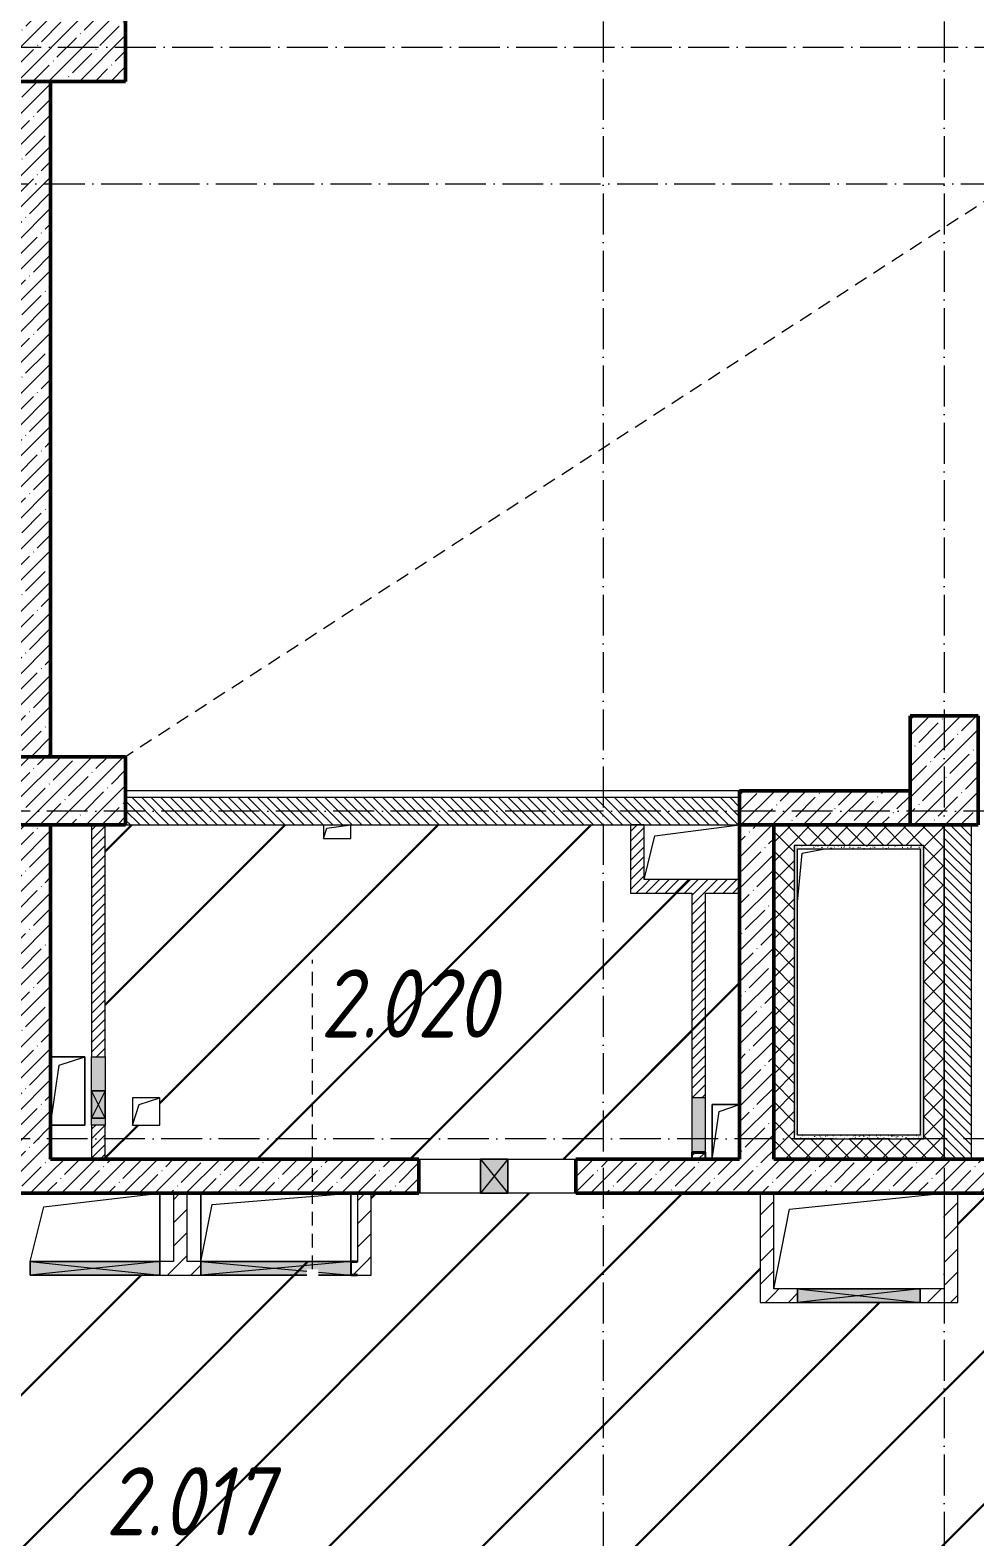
# Model space of a CAD drawing. Header units: millimetres. Extents: x -17017 to 628417, y -109036 to 199237.
# Drawn here: x 566868 to 573793, y 155446 to 166490 of the extents above; entities that cross this region are included whole.
import ezdxf

# ---------------------------------------------------------------- set-up
doc = ezdxf.new("R2010")
doc.units = ezdxf.units.MM
doc.linetypes.add('200_ШТРИХ_ш1п0_6_', pattern=[160, 100, -60])
doc.linetypes.add('50_200_ШТРИХ_1Т_ш5_п1_п1_', pattern=[700, 500, -100, 0, -100])
for name, color, linetype, lineweight in [('3.1) ЖБ окна 1.2 м', 102, 'Continuous', 30), ('A-DETL-____-OTLN-3', 7, '200_ШТРИХ_ш1п0_6_', 9), ('A-DETL-GENF-OTLN', 7, 'Continuous', 9), ('A-FLOR-____-OTLN', 7, 'Continuous', 9), ('A-GENM-____-MCUT', 7, 'Continuous', 25), ('A-GENM-____-OTLN', 7, 'Continuous', 9), ('A-GENM-____-OTLN-1', 7, 'Continuous', 25), ('A-GLAZ-____-OTLN', 7, 'Continuous', 9), ('A-WALL-____-MCUT', 7, 'Continuous', 13), ('A-WALL-____-MCUT-1', 7, 'Continuous', 9), ('A-WALL-____-MCUT-2', 7, 'Continuous', 50), ('A-WALL-____-OTLN', 7, 'Continuous', 9), ('A-WALL-____-PATT-1', 7, 'Continuous', 9), ('A-WALL-FNSH-MCUT-1', 7, 'Continuous', 9), ('S-COLS-____-MCUT', 7, 'Continuous', 50), ('S-COLS-____-OTLN', 7, 'Continuous', 9), ('S-GRID-____-OTLN-1', 7, '50_200_ШТРИХ_1Т_ш5_п1_п1_', 9), ('Марки помещений', 7, 'Continuous', 9), ('стяжа', 7, 'Continuous', 30)]:
    doc.layers.add(name, color=color, linetype=linetype, lineweight=lineweight)
for name, color, linetype, lineweight, true_color in [('A-DETL-GENF-OTLN-3', 9, 'Continuous', 9, 0x808080), ('A-DETL-GENF-OTLN-4', 9, '200_ШТРИХ_ш1п0_6_', 9, 0x808080), ('A-GLAZ-____-OTLN-1', 7, 'Continuous', 9, 0xc0c0c0), ('A-WALL-____-PATT-2', 7, 'Continuous', 9, 0x787878)]:
    doc.layers.add(name, color=color, linetype=linetype, lineweight=lineweight, true_color=true_color)
doc.styles.add('ISOCPEUR_I_2', font='isocpeui.ttf', dxfattribs={"width": 0.85, "height": 2.3})
pattern_1 = [(45, (473308.1, 27070.75), (-561.266, 561.266), [])]
pattern_2 = [(45, (516567.8, 90784.41), (-35.35534, 35.35534), [])]
pattern_3 = [(45, (516567.8, 90784.41), (-114.04925, 114.04925), []), (45, (516681.85, 90784.41), (-114.04925, 114.04925), [201.612, -40.322, 3.353, -36.97])]
pattern_4 = [(135, (516567.8, 90784.41), (-35.35534, -35.35534), [])]
pattern_5 = [(0, (516567.798, 90784.408), (81.28, 20.32), [3.353, -57.607, 3.353, -57.607, -325.12]), (0, (516567.798, 90784.408), (81.28, 20.32), [-121.92, 3.353, -118.567, 3.353, -57.607, -142.24]), (0, (516567.798, 90784.408), (81.28, 20.32), [-304.8, 3.353, -37.287, 3.353, -98.247]), (120, (516598.278, 90794.568), (-58.237636, 60.230545), [3.353, -57.607, 3.353, -57.607, -325.12]), (120, (516598.278, 90794.568), (-58.237636, 60.230545), [-121.92, 3.353, -118.567, 3.353, -57.607, -142.24]), (120, (516598.278, 90794.568), (-58.237636, 60.230545), [-304.8, 3.353, -37.287, 3.353, -98.247]), (240, (516608.438, 90835.208), (-23.042364, -80.550545), [3.353, -57.607, 3.353, -57.607, -325.12]), (240, (516608.438, 90835.208), (-23.042364, -80.550545), [-121.92, 3.353, -118.567, 3.353, -57.607, -142.24]), (240, (516608.438, 90835.208), (-23.042364, -80.550545), [-304.8, 3.353, -37.287, 3.353, -98.247])]
pattern_6 = [(45, (516567.8, 90784.41), (-70.71068, 70.71068), []), (135, (516567.8, 90784.41), (-70.71068, -70.71068), [])]
pattern_7 = [(45, (516567.8, 90784.41), (-84.85281, 84.85281), [])]

# ---------------------------------------------------------------- blocks, each defined once
blk = doc.blocks.new('BSC_Колонна _Прямоугольная - 500х800-V75-АР1_План отверстий 2 этажа в осях 1-64_Ю-ЯЯ')
at = {"layer": 'S-COLS-____-OTLN'}
h = blk.add_hatch(dxfattribs=at)
h.set_pattern_fill('FP_87', color=256, style=0, pattern_type=2)
h.set_pattern_definition([(315, (-75581.04, 50600), (114.04925, 114.04925), []), (315, (-75581.04, 50485.95), (114.04925, 114.04925), [201.613, -40.323, 3.353, -36.97])])
h.paths.add_polyline_path([(-250, -400), (250, -400), (250, 400), (-250, 400)], flags=0)
at = {"layer": 'S-COLS-____-MCUT'}
for p, q in [((250, 400), (-250, 400)), ((-250, 400), (-250, -400)), ((250, -400), (250, 400)), ((-250, -400), (250, -400))]:
    blk.add_line(p, q, dxfattribs=at)
blk = doc.blocks.new('BSC_Колонна _Прямоугольная - 500х800-V76-АР1_План отверстий 2 этажа в осях 1-64_Ю-ЯЯ')
at = {"layer": 'S-COLS-____-OTLN'}
h = blk.add_hatch(dxfattribs=at)
h.set_pattern_fill('FP_88', color=256, style=0, pattern_type=2)
h.set_pattern_definition([(315, (-70131.04, 50600), (114.04925, 114.04925), []), (315, (-70131.04, 50485.95), (114.04925, 114.04925), [201.613, -40.323, 3.353, -36.97])])
h.paths.add_polyline_path([(-250, -400), (250, -400), (250, 400), (-250, 400)], flags=0)
at = {"layer": 'S-COLS-____-MCUT'}
for p, q in [((250, 400), (-250, 400)), ((-250, 400), (-250, -400)), ((250, -400), (250, 400)), ((-250, -400), (250, -400))]:
    blk.add_line(p, q, dxfattribs=at)
blk = doc.blocks.new('BSC_Колонна _Прямоугольная - 500х800-V86-АР1_План отверстий 2 этажа в осях 1-64_Ю-ЯЯ')
at = {"layer": 'S-COLS-____-OTLN'}
h = blk.add_hatch(dxfattribs=at)
h.set_pattern_fill('FP_99', color=256, style=0, pattern_type=2)
h.set_pattern_definition([(225, (57000, 70281.04), (114.04925, -114.04925), []), (225, (56885.95, 70281.04), (114.04925, -114.04925), [201.613, -40.323, 3.353, -36.97])])
h.paths.add_polyline_path([(-250, 400), (-250, -400), (250, -400), (250, 400)], flags=0)
at = {"layer": 'S-COLS-____-MCUT'}
for p, q in [((250, 400), (-250, 400)), ((-250, 400), (-250, -400)), ((250, -400), (250, 400)), ((-250, -400), (250, -400))]:
    blk.add_line(p, q, dxfattribs=at)
blk = doc.blocks.new('AR_Отверстие Ниша - Лючок-32402213-АР1_План отверстий 2 этажа в осях 1-64_Ю-ЯЯ')
at = {"layer": 'A-GLAZ-____-OTLN'}
h = blk.add_hatch(color=256, dxfattribs=at)
h.paths.add_polyline_path([(250, 50), (200, 50), (200, -50), (250, -50)], flags=0)
h.paths.add_polyline_path([(0, 50), (-250, 50), (-250, -50), (0, -50)], flags=0)
for p, q in [((-250, 50), (0, 50)), ((-250, -50), (-250, 50)), ((200, 50), (250, 50)), ((250, 50), (250, -50)), ((0, -50), (-250, -50)), ((250, -50), (200, -50))]:
    blk.add_line(p, q, dxfattribs=at)
blk = doc.blocks.new('AR_Отверстие Ниша - Лючок-32404098-АР1_План отверстий 2 этажа в осях 1-64_Ю-ЯЯ')
at = {"layer": 'A-GLAZ-____-OTLN'}
blk.add_hatch(color=256, dxfattribs=at).paths.add_polyline_path([(200, -50), (200, 50), (-200, 50), (-200, -50)], flags=0)
for p, q in [((200, 50), (-200, 50)), ((-200, 50), (-200, -50)), ((-200, -50), (200, -50))]:
    blk.add_line(p, q, dxfattribs=at)
blk = doc.blocks.new('154_Фахверк_СКБ_Швеллер - Тип_100_3960_зеркало-29769493-АР1_План отверстий 2 этажа в осях 1-64_Ю-ЯЯ')
at = {"layer": 'A-GENM-____-MCUT'}
for p, q in [((175, 50), (125, 50)), ((125, 50), (125, -50)), ((128, 47), (175, 47)), ((128, -47), (128, 47)), ((175, 47), (175, 50)), ((125, -50), (175, -50)), ((175, -47), (128, -47)), ((175, -50), (175, -47))]:
    blk.add_line(p, q, dxfattribs=at)
blk = doc.blocks.new('AR_Отверстие прямоугольное _в стене_ - AR_Отверстие прямоугольное _в стене__ВК-32402182-АР1_План отверстий 2 этажа в осях 1-64_Ю-ЯЯ')
at = {"layer": 'A-GLAZ-____-OTLN'}
blk.add_hatch(color=256, dxfattribs=at).paths.add_polyline_path([(100, 50), (-100, 50), (-100, -50), (100, -50)], flags=0)
at = {"layer": 'A-DETL-GENF-OTLN'}
for p, q in [((-100, -50), (-100, 50)), ((-100, 50), (100, 50)), ((100, 50), (-100, -50)), ((-100, 50), (100, -50)), ((100, 50), (-100, 50)), ((-100, 50), (-100, -50)), ((100, 50), (100, -50)), ((100, -50), (100, 50)), ((100, -50), (-100, -50)), ((-100, -50), (100, -50))]:
    blk.add_line(p, q, dxfattribs=at)
blk = doc.blocks.new('AR_Отверстие прямоугольное _в плите_ - AR_Отверстие прямоугольное _в плите_-V157-АР1_План отверстий 2 этажа в осях 1-64_Ю-ЯЯ')
at = {"layer": 'A-GENM-____-OTLN'}
for p, q in [((125, 250), (-125, 250)), ((-63, 188), (125, 250)), ((125, -250), (125, 250)), ((-125, -250), (-63, 188)), ((-125, -250), (125, -250))]:
    blk.add_line(p, q, dxfattribs=at)
blk = doc.blocks.new('AR_Отверстие прямоугольное _в плите_ - AR_Отверстие прямоугольное _в плите_-30459207-АР1_План отверстий 2 этажа в осях 1-64_Ю-ЯЯ')
at = {"layer": 'A-GENM-____-OTLN'}
for p, q in [((100, 100), (-100, 100)), ((-100, 100), (-100, -100)), ((-100, -100), (-50, 50)), ((-50, 50), (100, 100)), ((100, -100), (100, 100)), ((-100, -100), (100, -100))]:
    blk.add_line(p, q, dxfattribs=at)
blk = doc.blocks.new('AR_Отверстие прямоугольное _в плите_ - AR_Отверстие прямоугольное _в плите_-V161-АР1_План отверстий 2 этажа в осях 1-64_Ю-ЯЯ')
at = {"layer": 'A-GENM-____-OTLN'}
for p, q in [((100, 200), (-100, 200)), ((-100, 200), (-100, -200)), ((-100, -200), (-50, 150)), ((-50, 150), (100, 200))]:
    blk.add_line(p, q, dxfattribs=at)
blk = doc.blocks.new('AR_Отверстие прямоугольное _в плите_ - AR_Отверстие прямоугольное _в плите_-V176-АР1_План отверстий 2 этажа в осях 1-64_Ю-ЯЯ')
at = {"layer": 'A-GENM-____-OTLN'}
for p, q in [((-100, 50), (-100, -50)), ((-100, -50), (-75, 25)), ((-75, 25), (100, 50)), ((100, -50), (100, 50)), ((-100, -50), (100, -50))]:
    blk.add_line(p, q, dxfattribs=at)
blk = doc.blocks.new('AR_Отверстие прямоугольное _в плите_ - AR_Отверстие прямоугольное _в плите_-30552508-АР1_План отверстий 2 этажа в осях 1-64_Ю-ЯЯ')
at = {"layer": 'A-GENM-____-OTLN'}
for p, q in [((-550, 250), (-550, -250)), ((-467, 167), (550, 250)), ((550, -250), (550, 250)), ((-550, -250), (-467, 167))]:
    blk.add_line(p, q, dxfattribs=at)
blk = doc.blocks.new('AR_Отверстие прямоугольное _в плите_ - AR_Отверстие прямоугольное _в плите_-30552516-АР1_План отверстий 2 этажа в осях 1-64_Ю-ЯЯ')
at = {"layer": 'A-GENM-____-OTLN'}
for p, q in [((-450, 658), (-417, 1017)), ((-417, 1017), (-250, 1050))]:
    blk.add_line(p, q, dxfattribs=at)
blk = doc.blocks.new('AR_Отверстие прямоугольное _в плите_ - AR_Отверстие прямоугольное _в плите_-30552779-АР1_План отверстий 2 этажа в осях 1-64_Ю-ЯЯ')
at = {"layer": 'A-GENM-____-OTLN'}
for p, q in [((-508, 233), (625, 350)), ((-625, -350), (-508, 233))]:
    blk.add_line(p, q, dxfattribs=at)
blk = doc.blocks.new('AR_Отверстие прямоугольное _в плите_ - AR_Отверстие прямоугольное _в плите_-30552525-АР1_План отверстий 2 этажа в осях 1-64_Ю-ЯЯ')
at = {"layer": 'A-GENM-____-OTLN'}
for p, q in [((-350, -200), (-270, 120)), ((-270, 120), (350, 200))]:
    blk.add_line(p, q, dxfattribs=at)
blk = doc.blocks.new('AR_Отверстие прямоугольное _в стене__БезПР - AR_Отверстие прямоугольное _в стене__БезПР-30578456-АР1_План отверстий 2 этажа в осях 1-64_Ю-ЯЯ')
at = {"layer": 'A-GLAZ-____-OTLN-1'}
blk.add_hatch(color=256, dxfattribs=at).paths.add_polyline_path([(100, -125), (100, 125), (-100, 125), (-100, -125)], flags=0)
at = {"layer": 'A-DETL-GENF-OTLN'}
for p, q in [((-100, -125), (-100, 125)), ((-100, 125), (100, 125)), ((100, 125), (-100, -125)), ((-100, 125), (100, -125)), ((100, 125), (-100, 125)), ((-100, 125), (-100, -125)), ((100, 125), (100, -125)), ((100, -125), (100, 125)), ((100, -125), (-100, -125)), ((-100, -125), (100, -125))]:
    blk.add_line(p, q, dxfattribs=at)
at = {"layer": 'A-GLAZ-____-OTLN'}
blk.add_line((100, 125), (-100, 125), dxfattribs=at)
blk = doc.blocks.new('AR_Отверстие прямоугольное _в плите_ - AR_Отверстие прямоугольное _в плите_-30552717-АР1_План отверстий 2 этажа в осях 1-64_Ю-ЯЯ')
at = {"layer": 'A-GENM-____-OTLN'}
for p, q in [((-375, 150), (475, 250)), ((475, -250), (475, 250)), ((-475, -250), (-375, 150))]:
    blk.add_line(p, q, dxfattribs=at)
blk = doc.blocks.new('AR_Отверстие прямоугольное _в стене__БезПР - AR_Отверстие прямоугольное _в стене__БезПР-36428360-АР1_План отверстий 2 этажа в осях 1-64_Ю-ЯЯ')
at = {"layer": 'A-GLAZ-____-OTLN'}
blk.add_hatch(color=256, dxfattribs=at).paths.add_polyline_path([(450, -50), (450, 50), (-450, 50), (-450, -50), (170, -50)], flags=0)
at = {"layer": 'A-DETL-GENF-OTLN'}
for p, q in [((-450, -50), (-450, 50)), ((-450, 50), (450, 50)), ((450, 50), (-450, -50)), ((-450, 50), (450, -50)), ((450, 50), (-450, 50)), ((-450, 50), (-450, -50)), ((450, 50), (450, -50)), ((450, -50), (450, 50)), ((450, -50), (-450, -50)), ((-450, -50), (450, -50))]:
    blk.add_line(p, q, dxfattribs=at)
at = {"layer": 'A-GLAZ-____-OTLN'}
blk.add_line((450, 50), (-450, 50), dxfattribs=at)
blk = doc.blocks.new('AR_Отверстие прямоугольное _в стене__БезПР - AR_Отверстие прямоугольное _в стене__БезПР-36428547-АР1_План отверстий 2 этажа в осях 1-64_Ю-ЯЯ')
at = {"layer": 'A-GLAZ-____-OTLN'}
blk.add_hatch(color=256, dxfattribs=at).paths.add_polyline_path([(475, -50), (475, 50), (-475, 50), (-475, -50)], flags=0)
at = {"layer": 'A-DETL-GENF-OTLN'}
for p, q in [((-475, -50), (-475, 50)), ((-475, 50), (475, 50)), ((475, 50), (-475, -50)), ((-475, 50), (475, -50)), ((475, 50), (-475, 50)), ((-475, 50), (-475, -50)), ((475, 50), (475, -50)), ((475, -50), (475, 50)), ((475, -50), (-475, -50)), ((-475, -50), (475, -50))]:
    blk.add_line(p, q, dxfattribs=at)
at = {"layer": 'A-GLAZ-____-OTLN'}
blk.add_line((475, 50), (-475, 50), dxfattribs=at)
blk = doc.blocks.new('154_Фахверк_СКБ_Швеллер - Тип_100_3960_зеркало-V205-АР1_План отверстий 2 этажа в осях 1-64_Ю-ЯЯ')
at = {"layer": 'A-GENM-____-MCUT'}
for p, q in [((175, 50), (125, 50)), ((128, 47), (175, 47)), ((128, -47), (128, 47)), ((175, 47), (175, 50)), ((125, -50), (175, -50)), ((175, -47), (128, -47)), ((175, -50), (175, -47))]:
    blk.add_line(p, q, dxfattribs=at)
blk = doc.blocks.new('AR_Отверстие прямоугольное _в стене_ - AR_Отверстие прямоугольное _в стене__ОВ-36926784-АР1_План отверстий 2 этажа в осях 1-64_Ю-ЯЯ')
at = {"layer": 'A-GLAZ-____-OTLN'}
blk.add_hatch(color=256, dxfattribs=at).paths.add_polyline_path([(227, -50), (227, -7), (313, -7), (313, -50), (550, -50), (550, 50), (-550, 50), (-550, -50)], flags=0)
at = {"layer": 'A-DETL-GENF-OTLN'}
for p, q in [((-550, -50), (-550, 50)), ((-550, 50), (550, 50)), ((550, 50), (-550, -50)), ((-550, 50), (227, -21)), ((550, 50), (-550, 50)), ((-550, 50), (-550, -50)), ((550, 50), (550, -50)), ((550, -50), (550, 50)), ((227, -50), (-550, -50)), ((-550, -50), (227, -50)), ((313, -28), (550, -50)), ((550, -50), (313, -50)), ((313, -50), (550, -50))]:
    blk.add_line(p, q, dxfattribs=at)
blk = doc.blocks.new('DET_L_Имитация разреза_ISO2-5 - Вправо-29863948-АР1_План отверстий 2 этажа в осях 1-64_Ю-ЯЯ')
at = {"layer": 'A-DETL-GENF-OTLN-4'}
blk.add_line((143, 0), (2410, 0), dxfattribs=at)
blk = doc.blocks.new('2этаж')
at = {"layer": 'S-GRID-____-OTLN-1', "color": 251, "ltscale": 0.6, "true_color": 0x636466}
for p, q in [((38908.3, 549908.8), (38908.3, 511907.5)), ((41408.3, 549908.8), (41408.3, 511907.5)), ((33650.4, 534597), (88482.7, 534597)), ((18845.8, 533597), (88482.7, 533597)), ((88482.7, 528997), (33650.4, 528997)), ((88482.7, 526597), (-20260.4, 526597))]:
    blk.add_line(p, q, dxfattribs=at)

msp = doc.modelspace()

# ---------------------------------------------------------------- hatches: boundary and pattern name
at = {"layer": 'A-WALL-____-PATT-1'}
h = msp.add_hatch(dxfattribs=at)
h.set_pattern_fill('FP_13', color=256, style=0, pattern_type=2)
h.set_pattern_definition(pattern_3)
h.paths.add_polyline_path([(567018, 161165), (567018, 166115), (566768, 166115), (566768, 161165)], flags=0)
h = msp.add_hatch(dxfattribs=at)
h.set_pattern_fill('FP_13', color=256, style=0, pattern_type=2)
h.set_pattern_definition(pattern_3)
h.paths.add_polyline_path([(572068, 160665), (573318, 160665), (573318, 160915), (572068, 160915)], flags=0)
h = msp.add_hatch(dxfattribs=at)
h.set_pattern_fill('FP_6', color=256, style=0, pattern_type=2)
h.set_pattern_definition(pattern_4)
h.paths.add_polyline_path([(572068, 160665), (572068, 160865), (567568, 160865), (567568, 160665), (571345, 160665)], flags=0)
h = msp.add_hatch(dxfattribs=at)
h.set_pattern_fill('FP_13', color=256, style=0, pattern_type=2)
h.set_pattern_definition(pattern_3)
h.paths.add_polyline_path([(567018, 157965), (567018, 160665), (566768, 160665), (566768, 157965), (566926, 157965)], flags=0)
h = msp.add_hatch(dxfattribs=at)
h.set_pattern_fill('FP_5', color=256, style=0, pattern_type=2)
h.set_pattern_definition(pattern_2)
h.paths.add_polyline_path([(567418, 158215), (567418, 158465), (567318, 158465), (567318, 158215)], flags=0)
h.paths.add_polyline_path([(567318, 158965), (567418, 158965), (567418, 160665), (567318, 160665), (567318, 159310)], flags=0)
h = msp.add_hatch(dxfattribs=at)
h.set_pattern_fill('FP_5', color=256, style=0, pattern_type=2)
h.set_pattern_definition(pattern_2)
h.paths.add_polyline_path([(571268, 160165), (571368, 160165), (571368, 160665), (571268, 160665)], flags=0)
h = msp.add_hatch(dxfattribs=at)
h.set_pattern_fill('FP_13', color=256, style=0, pattern_type=2)
h.set_pattern_definition(pattern_3)
h.paths.add_polyline_path([(572318, 158215), (572318, 160665), (572068, 160665), (572068, 158215)], flags=0)
h = msp.add_hatch(dxfattribs=at)
h.set_pattern_fill('FP_1', color=256, style=0, pattern_type=2)
h.set_pattern_definition(pattern_6)
h.paths.add_polyline_path([(572318, 158365), (572468, 158365), (572468, 160665), (572318, 160665), (572318, 158390)], flags=0)
h = msp.add_hatch(dxfattribs=at)
h.set_pattern_fill('FP_1', color=256, style=0, pattern_type=2)
h.set_pattern_definition(pattern_6)
h.paths.add_polyline_path([(573113, 160515), (573418, 160515), (573418, 160665), (572468, 160665), (572468, 160515), (572493, 160515)], flags=0)
h = msp.add_hatch(dxfattribs=at)
h.set_pattern_fill('FP_1', color=256, style=0, pattern_type=2)
h.set_pattern_definition(pattern_6)
h.paths.add_polyline_path([(573418, 158215), (573568, 158215), (573568, 160665), (573418, 160665), (573418, 158365)], flags=0)
h = msp.add_hatch(dxfattribs=at)
h.set_pattern_fill('FP_6', color=256, style=0, pattern_type=2)
h.set_pattern_definition(pattern_4)
h.paths.add_polyline_path([(573768, 158215), (573768, 160665), (573568, 160665), (573568, 158215)], flags=0)
h = msp.add_hatch(dxfattribs=at)
h.set_pattern_fill('FP_5', color=256, style=0, pattern_type=2)
h.set_pattern_definition(pattern_2)
h.paths.add_polyline_path([(571818, 160165), (572068, 160165), (572068, 160265), (571368, 160265), (571368, 160165), (571718, 160165)], flags=0)
h = msp.add_hatch(dxfattribs=at)
h.set_pattern_fill('FP_5', color=256, style=0, pattern_type=2)
h.set_pattern_definition(pattern_2)
h.paths.add_polyline_path([(571815, 158215), (571815, 158262), (571721, 158262), (571721, 158215), (571768, 158215)], flags=0)
h.paths.add_polyline_path([(571818, 158665), (571818, 160165), (571718, 160165), (571718, 158665)], flags=0)
h = msp.add_hatch(dxfattribs=at)
h.set_pattern_fill('FP_1', color=256, style=0, pattern_type=2)
h.set_pattern_definition(pattern_6)
h.paths.add_polyline_path([(573393, 158215), (573418, 158215), (573418, 158365), (572318, 158365), (572318, 158215), (573113, 158215)], flags=0)
h = msp.add_hatch(dxfattribs=at)
h.set_pattern_fill('FP_13', color=256, style=0, pattern_type=2)
h.set_pattern_definition(pattern_3)
h.paths.add_polyline_path([(573768, 157965), (573768, 158215), (570868, 158215), (570868, 157965), (573113, 157965)], flags=0)
h.paths.add_polyline_path([(569578, 157965), (569718, 157965), (569718, 158215), (567018, 158215), (567018, 157965), (569368, 157965)], flags=0)
h = msp.add_hatch(dxfattribs=at)
h.set_pattern_fill('FP_13', color=256, style=0, pattern_type=2)
h.set_pattern_definition(pattern_3)
h.paths.add_polyline_path([(579818, 157965), (579818, 158215), (578518, 158215), (578518, 157965), (579568, 157965)], flags=0)
h.paths.add_polyline_path([(577518, 157965), (577518, 158215), (576518, 158215), (576518, 157965), (576648, 157965)], flags=0)
h.paths.add_polyline_path([(574118, 157965), (575368, 157965), (575368, 158215), (573768, 158215), (573768, 157965)], flags=0)
h = msp.add_hatch(dxfattribs=at)
h.set_pattern_fill('FP_4', color=256, style=0, pattern_type=2)
h.set_pattern_definition(pattern_7)
h.paths.add_polyline_path([(568018, 157465), (568018, 157965), (567918, 157965), (567918, 157465)], flags=0)
h = msp.add_hatch(dxfattribs=at)
h.set_pattern_fill('FP_4', color=256, style=0, pattern_type=2)
h.set_pattern_definition(pattern_7)
h.paths.add_polyline_path([(569368, 157465), (569368, 157965), (569268, 157965), (569268, 157465)], flags=0)
h = msp.add_hatch(dxfattribs=at)
h.set_pattern_fill('FP_4', color=256, style=0, pattern_type=2)
h.set_pattern_definition(pattern_7)
h.paths.add_polyline_path([(572318, 157165), (572318, 157965), (572218, 157965), (572218, 157165)], flags=0)
h = msp.add_hatch(dxfattribs=at)
h.set_pattern_fill('FP_4', color=256, style=0, pattern_type=2)
h.set_pattern_definition(pattern_7)
h.paths.add_polyline_path([(573668, 157265), (573668, 157965), (573568, 157965), (573568, 157265)], flags=0)
h = msp.add_hatch(dxfattribs=at)
h.set_pattern_fill('FP_4', color=256, style=0, pattern_type=2)
h.set_pattern_definition(pattern_7)
h.paths.add_polyline_path([(569368, 157365), (569368, 157465), (569268, 157465), (569268, 157462), (569221, 157462), (569221, 157368), (569268, 157368), (569268, 157365)], flags=0)
h.paths.add_polyline_path([(568118, 157365), (568118, 157465), (567818, 157465), (567818, 157365)], flags=0)
h = msp.add_hatch(dxfattribs=at)
h.set_pattern_fill('FP_4', color=256, style=0, pattern_type=2)
h.set_pattern_definition(pattern_7)
h.paths.add_polyline_path([(573668, 157165), (573668, 157265), (573393, 157265), (573393, 157165)], flags=0)
h.paths.add_polyline_path([(572318, 157165), (572493, 157165), (572493, 157265), (572318, 157265)], flags=0)
at = {"layer": 'A-WALL-____-PATT-2'}
h = msp.add_hatch(dxfattribs=at)
h.set_pattern_fill('FP_164', color=256, style=0, pattern_type=2)
h.set_pattern_definition(pattern_5)
h.paths.add_polyline_path([(572468, 158390), (572493, 158390), (572493, 160515), (572468, 160515), (572468, 159310)], flags=0)
h = msp.add_hatch(dxfattribs=at)
h.set_pattern_fill('FP_164', color=256, style=0, pattern_type=2)
h.set_pattern_definition(pattern_5)
h.paths.add_polyline_path([(572493, 160490), (573393, 160490), (573393, 160515), (572493, 160515)], flags=0)
h = msp.add_hatch(dxfattribs=at)
h.set_pattern_fill('FP_164', color=256, style=0, pattern_type=2)
h.set_pattern_definition(pattern_5)
h.paths.add_polyline_path([(573393, 158365), (573418, 158365), (573418, 160515), (573393, 160515), (573393, 158390)], flags=0)
h = msp.add_hatch(dxfattribs=at)
h.set_pattern_fill('FP_164', color=256, style=0, pattern_type=2)
h.set_pattern_definition(pattern_5)
h.paths.add_polyline_path([(573393, 158365), (573393, 158390), (572468, 158390), (572468, 158365), (573113, 158365)], flags=0)
at = {"layer": 'стяжа'}
h = msp.add_hatch(dxfattribs=at)
h.set_pattern_fill('ANSI31', color=5, scale=250)
h.set_pattern_definition(pattern_1)
h.paths.add_polyline_path([(591008, 160665), (590468, 160665), (585768, 160665), (585268, 160665), (585068, 160665), (585068, 160215), (584842, 160215), (584842, 160209), (584394, 160209), (584268, 160215), (584268, 160665), (580818, 160665), (580818, 160165), (580318, 160165), (580318, 158465), (580818, 158465), (580818, 157965), (580318, 157965), (579818, 157965), (578518, 157965), (577518, 157965), (576518, 157965), (576019, 157965), (575819, 157965), (575368, 157965), (573668, 157965), (573668, 157165), (573393, 157165), (572493, 157165), (572218, 157165), (572218, 157965), (570868, 157965), (570369, 157965), (570169, 157965), (569718, 157965), (569368, 157965), (569368, 157365), (569268, 157365), (569218, 157365), (569218, 157465), (568118, 157465), (568118, 157365), (567818, 157365), (566868, 157365), (566768, 157365), (566768, 157965), (566768, 158215), (566568, 158215), (566568, 158315), (564118, 158315), (562318, 158315), (562318, 158065), (562068, 158065), (562068, 153965), (562318, 153965), (562643, 153965), (562643, 153971), (562718, 153971), (563153, 153965), (564003, 153965), (564343, 153965), (564343, 153971), (564412, 153971), (564418, 153971), (564493, 153971), (564818, 153965), (565318, 153965), (566943, 153965), (566943, 153971), (567018, 153971), (567024, 153971), (567093, 153971), (567178, 153965), (567578, 153965), (567718, 153965), (567718, 153971), (567793, 153971), (567943, 153965), (567943, 153971), (568018, 153971), (568198, 153965), (568498, 153965), (568718, 153965), (568718, 153971), (568793, 153971), (568943, 153965), (568943, 153971), (569018, 153971), (569718, 153965), (569718, 153971), (569793, 153971), (569943, 153965), (569943, 153971), (570018, 153971), (570718, 153965), (570718, 153971), (570818, 153971), (570818, 153965), (571318, 153965), (571643, 153965), (571643, 153971), (571718, 153971), (572068, 153965), (572918, 153965), (573343, 153965), (573343, 153971), (573412, 153971), (573418, 153971), (573493, 153971), (573818, 153965), (574318, 153965), (574818, 153965), (575318, 153965), (577043, 153965), (577043, 153971), (577118, 153971), (577124, 153971), (577148, 153965), (577118, 153965), (577118, 153925), (577123, 153925), (577123, 153765), (578918, 153765), (578918, 153834), (578918, 153896), (578918, 153971), (578993, 153971), (579818, 153965), (580318, 153965), (580843, 153965), (580843, 153971), (580918, 153971), (580924, 153971), (580993, 153971), (581643, 153965), (581893, 153965), (581993, 153965), (581993, 153971), (582062, 153971), (582068, 153971), (582143, 153971), (583268, 153965), (583718, 153965), (585318, 153965), (585818, 153965), (588143, 153965), (588143, 153971), (588218, 153971), (588224, 153971), (588293, 153971), (589818, 153965), (589818, 153971), (589893, 153971), (591008, 153967)])
h.paths.add_polyline_path([(585268, 157965), (585268, 158465), (585768, 158465), (585768, 157965)], flags=16)
h.paths.add_polyline_path([(586618, 152065), (586612, 152065), (586612, 152140), (586618, 153765), (585818, 153765), (585818, 153715), (585318, 153715), (583718, 153715), (583518, 153715), (583518, 146465), (583518, 146215), (584518, 146215), (585568, 146215), (585568, 148065), (585568, 149615), (585568, 149865), (586618, 149865), (586618, 150390), (586612, 150390), (586612, 150465)])
h.paths.add_polyline_path([(591018, 153765), (589893, 153765), (589893, 153759), (589818, 153759), (588293, 153764), (588293, 153759), (588224, 153759), (588218, 153759), (588143, 153759), (587618, 153762), (587618, 153690), (587618, 152840), (587618, 152265), (587518, 152265), (587468, 152265), (587018, 152265), (586968, 152265), (586818, 152265), (586818, 152140), (586824, 152140), (586824, 152065), (586818, 150465), (586824, 150465), (586824, 150390), (586818, 149865), (591018, 149865)])
h = msp.add_hatch(dxfattribs=at)
h.set_pattern_fill('ANSI31', color=5, scale=250)
h.set_pattern_definition(pattern_1)
h.paths.add_polyline_path([(571718, 160165), (571268, 160165), (571268, 160665), (569218, 160665), (569218, 160565), (569018, 160565), (569018, 160665), (567568, 160665), (567418, 160665), (567418, 158965), (567418, 158715), (567418, 158515), (567418, 158465), (567418, 158215), (569718, 158215), (570169, 158215), (570369, 158215), (570868, 158215), (571718, 158215), (571718, 158265), (571718, 158665)])
h.paths.add_polyline_path([(567818, 158665), (567818, 158465), (567618, 158465), (567618, 158665)], flags=16)
h = msp.add_hatch(dxfattribs=at)
h.set_pattern_fill('ANSI31', color=5, scale=250)
h.set_pattern_definition(pattern_1)
h.paths.add_polyline_path([(579468, 159965), (576868, 159965), (576868, 158215), (577518, 158215), (578518, 158215), (579468, 158215), (579468, 158265), (579468, 158665)])
h.paths.add_polyline_path([(576768, 160365), (576518, 160365), (576318, 160365), (574218, 160365), (574218, 159515), (574218, 159315), (574218, 158665), (574218, 158265), (574218, 158215), (575368, 158215), (575819, 158215), (576019, 158215), (576518, 158215), (576768, 158215)])
h.paths.add_polyline_path([(574518, 159315), (574318, 159315), (574318, 159515), (574518, 159515)], flags=16)
h.paths.add_polyline_path([(571268, 160165), (570945, 158390), (571268, 158390), (571268, 160665), (569218, 160665), (569218, 159405), (570169, 158215), (570369, 158215), (571596, 160165)])
h.paths.add_polyline_path([(571868, 158615), (572068, 158615), (572068, 160265), (571368, 160265), (571368, 160665), (571268, 160665), (571268, 160165), (571596, 160165), (571268, 159644), (571268, 158390), (570945, 158390), (571134, 159432), (570369, 158215), (570868, 158215), (571718, 158215), (571815, 158215), (571868, 158215)])
h.paths.add_polyline_path([(571718, 158665), (571818, 158665), (571818, 158262), (571718, 158262)], flags=16)

# ---------------------------------------------------------------- linework, layer by layer
at = {"layer": 'A-DETL-____-OTLN-3'}
msp.add_line((590468, 175965), (567568, 161165), dxfattribs=at)
at = {"layer": 'A-FLOR-____-OTLN'}
for p, q in [((572068, 160915), (567568, 160915)), ((567018, 158965), (567268, 158965)), ((567268, 158965), (567268, 158465)), ((571868, 158615), (572068, 158615)), ((571868, 158215), (571868, 158615)), ((567268, 158465), (567018, 158465)), ((567818, 157965), (567818, 157465)), ((568118, 157465), (568118, 157965)), ((569218, 157965), (569218, 157465))]:
    msp.add_line(p, q, dxfattribs=at)
at = {"layer": 'A-WALL-____-MCUT'}
for p, q in [((572068, 160865), (567568, 160865)), ((567568, 160665), (572068, 160665)), ((573568, 160665), (573568, 158215)), ((573768, 158215), (573768, 160665))]:
    msp.add_line(p, q, dxfattribs=at)
at = {"layer": 'A-WALL-____-MCUT-1'}
for p, q in [((573568, 158215), (573568, 160665)), ((572468, 160515), (572468, 158365)), ((573418, 160515), (572468, 160515)), ((573418, 158365), (573418, 160515)), ((572468, 158365), (573418, 158365))]:
    msp.add_line(p, q, dxfattribs=at)
at = {"layer": 'A-WALL-____-MCUT-2'}
for p, q in [((567018, 161165), (567018, 166115)), ((573318, 160915), (572068, 160915)), ((572068, 160915), (572068, 160665)), ((567018, 158215), (567018, 160665)), ((572068, 160665), (572068, 158215)), ((572068, 160665), (573318, 160665)), ((572318, 158215), (572318, 160665)), ((569718, 158215), (567018, 158215)), ((569718, 157965), (569718, 158215)), ((571718, 158215), (570868, 158215)), ((570868, 158215), (570868, 157965)), ((571815, 158215), (571721, 158215)), ((572068, 158215), (571818, 158215)), ((574118, 158215), (572318, 158215)), ((566768, 157965), (569718, 157965)), ((570868, 157965), (575368, 157965))]:
    msp.add_line(p, q, dxfattribs=at)
at = {"layer": 'A-WALL-____-OTLN'}
for p, q in [((569718, 158215), (570169, 158215)), ((570369, 158215), (570868, 158215)), ((570169, 157965), (569718, 157965)), ((570868, 157965), (570369, 157965))]:
    msp.add_line(p, q, dxfattribs=at)
at = {"layer": 'A-WALL-FNSH-MCUT-1'}
for p, q in [((567318, 160665), (567318, 158965)), ((567418, 158965), (567418, 160665)), ((571268, 160665), (571268, 160165)), ((571368, 160665), (571268, 160665)), ((571368, 160265), (571368, 160665)), ((572493, 158390), (572493, 160490)), ((572493, 160490), (573393, 160490)), ((573393, 160490), (573393, 158390)), ((572068, 160265), (571368, 160265)), ((571268, 160165), (571718, 160165)), ((571718, 160165), (571718, 158665)), ((571818, 158665), (571818, 160165)), ((571818, 160165), (572068, 160165)), ((567318, 158465), (567318, 158215)), ((567418, 158215), (567418, 158465)), ((573393, 158390), (572493, 158390)), ((567918, 157965), (567918, 157465)), ((568018, 157465), (568018, 157965)), ((569268, 157965), (569268, 157465)), ((569368, 157365), (569368, 157965)), ((572218, 157965), (572218, 157165)), ((572318, 157265), (572318, 157965)), ((573568, 157965), (573568, 157265)), ((573668, 157165), (573668, 157965)), ((567918, 157465), (567818, 157465)), ((568118, 157465), (568018, 157465)), ((567818, 157365), (568118, 157365)), ((569268, 157365), (569368, 157365)), ((572218, 157165), (572493, 157165)), ((572493, 157265), (572318, 157265)), ((573568, 157265), (573393, 157265)), ((573393, 157165), (573668, 157165))]:
    msp.add_line(p, q, dxfattribs=at)

# ---------------------------------------------------------------- block references
at = {"layer": '3.1) ЖБ окна 1.2 м'}
msp.add_blockref('2этаж', (532159, -368232), dxfattribs=at)
at = {"layer": 'A-DETL-GENF-OTLN-3', "rotation": 90.00000000000072}
msp.add_blockref('DET_L_Имитация разреза_ISO2-5 - Вправо-29863948-АР1_План отверстий 2 этажа в осях 1-64_Ю-ЯЯ', (568938, 157265), dxfattribs=at)
at = {"layer": 'A-GENM-____-OTLN'}
for name, p in [('AR_Отверстие прямоугольное _в плите_ - AR_Отверстие прямоугольное _в плите_-V176-АР1_План отверстий 2 этажа в осях 1-64_Ю-ЯЯ', (569118, 160615)), ('AR_Отверстие прямоугольное _в плите_ - AR_Отверстие прямоугольное _в плите_-30552525-АР1_План отверстий 2 этажа в осях 1-64_Ю-ЯЯ', (571718, 160465)), ('AR_Отверстие прямоугольное _в плите_ - AR_Отверстие прямоугольное _в плите_-30552516-АР1_План отверстий 2 этажа в осях 1-64_Ю-ЯЯ', (572943, 159440)), ('AR_Отверстие прямоугольное _в плите_ - AR_Отверстие прямоугольное _в плите_-V157-АР1_План отверстий 2 этажа в осях 1-64_Ю-ЯЯ', (567143, 158715)), ('AR_Отверстие прямоугольное _в плите_ - AR_Отверстие прямоугольное _в плите_-30459207-АР1_План отверстий 2 этажа в осях 1-64_Ю-ЯЯ', (567718, 158565)), ('AR_Отверстие прямоугольное _в плите_ - AR_Отверстие прямоугольное _в плите_-V161-АР1_План отверстий 2 этажа в осях 1-64_Ю-ЯЯ', (571968, 158415)), ('AR_Отверстие прямоугольное _в плите_ - AR_Отверстие прямоугольное _в плите_-30552717-АР1_План отверстий 2 этажа в осях 1-64_Ю-ЯЯ', (567343, 157715)), ('AR_Отверстие прямоугольное _в плите_ - AR_Отверстие прямоугольное _в плите_-30552508-АР1_План отверстий 2 этажа в осях 1-64_Ю-ЯЯ', (568668, 157715)), ('AR_Отверстие прямоугольное _в плите_ - AR_Отверстие прямоугольное _в плите_-30552779-АР1_План отверстий 2 этажа в осях 1-64_Ю-ЯЯ', (572943, 157615))]:
    msp.add_blockref(name, p, dxfattribs=at)
at = {"layer": 'A-GENM-____-OTLN-1', "rotation": 270}
msp.add_blockref('154_Фахверк_СКБ_Швеллер - Тип_100_3960_зеркало-29769493-АР1_План отверстий 2 этажа в осях 1-64_Ю-ЯЯ', (571768, 158390), dxfattribs=at)
at = {"layer": 'A-GENM-____-OTLN-1'}
msp.add_blockref('154_Фахверк_СКБ_Швеллер - Тип_100_3960_зеркало-V205-АР1_План отверстий 2 этажа в осях 1-64_Ю-ЯЯ', (569093, 157415), dxfattribs=at)
at = {"layer": 'A-GLAZ-____-OTLN', "rotation": 270}
for name, p in [('AR_Отверстие Ниша - Лючок-32402213-АР1_План отверстий 2 этажа в осях 1-64_Ю-ЯЯ', (567368, 158715)), ('AR_Отверстие прямоугольное _в стене_ - AR_Отверстие прямоугольное _в стене__ВК-32402182-АР1_План отверстий 2 этажа в осях 1-64_Ю-ЯЯ', (567368, 158615)), ('AR_Отверстие Ниша - Лючок-32404098-АР1_План отверстий 2 этажа в осях 1-64_Ю-ЯЯ', (571768, 158465))]:
    msp.add_blockref(name, p, dxfattribs=at)
at = {"layer": 'A-GLAZ-____-OTLN'}
for name, p in [('AR_Отверстие прямоугольное _в стене__БезПР - AR_Отверстие прямоугольное _в стене__БезПР-30578456-АР1_План отверстий 2 этажа в осях 1-64_Ю-ЯЯ', (570269, 158090)), ('AR_Отверстие прямоугольное _в стене__БезПР - AR_Отверстие прямоугольное _в стене__БезПР-36428547-АР1_План отверстий 2 этажа в осях 1-64_Ю-ЯЯ', (567343, 157415)), ('AR_Отверстие прямоугольное _в стене_ - AR_Отверстие прямоугольное _в стене__ОВ-36926784-АР1_План отверстий 2 этажа в осях 1-64_Ю-ЯЯ', (568668, 157415)), ('AR_Отверстие прямоугольное _в стене__БезПР - AR_Отверстие прямоугольное _в стене__БезПР-36428360-АР1_План отверстий 2 этажа в осях 1-64_Ю-ЯЯ', (572943, 157215))]:
    msp.add_blockref(name, p, dxfattribs=at)
at = {"layer": 'S-COLS-____-OTLN'}
for name, p, rotation in [('BSC_Колонна _Прямоугольная - 500х800-V75-АР1_План отверстий 2 этажа в осях 1-64_Ю-ЯЯ', (567168, 166365), 89.9999999999999), ('BSC_Колонна _Прямоугольная - 500х800-V86-АР1_План отверстий 2 этажа в осях 1-64_Ю-ЯЯ', (573568, 161065), 180), ('BSC_Колонна _Прямоугольная - 500х800-V76-АР1_План отверстий 2 этажа в осях 1-64_Ю-ЯЯ', (567168, 160915), 89.9999999999999)]:
    msp.add_blockref(name, p, dxfattribs=dict(at, rotation=rotation))

# ---------------------------------------------------------------- texts
at = {"layer": 'Марки помещений', "char_height": 500, "attachment_point": 1, "style": 'ISOCPEUR_I_2'}
for s, insert, width in [('2.020', (568995, 159606), 785.65), ('2.017', (567421, 155957), 737.55)]:
    msp.add_mtext(s, dxfattribs=dict(at, insert=insert, width=width))

doc.saveas('drawing.dxf')
